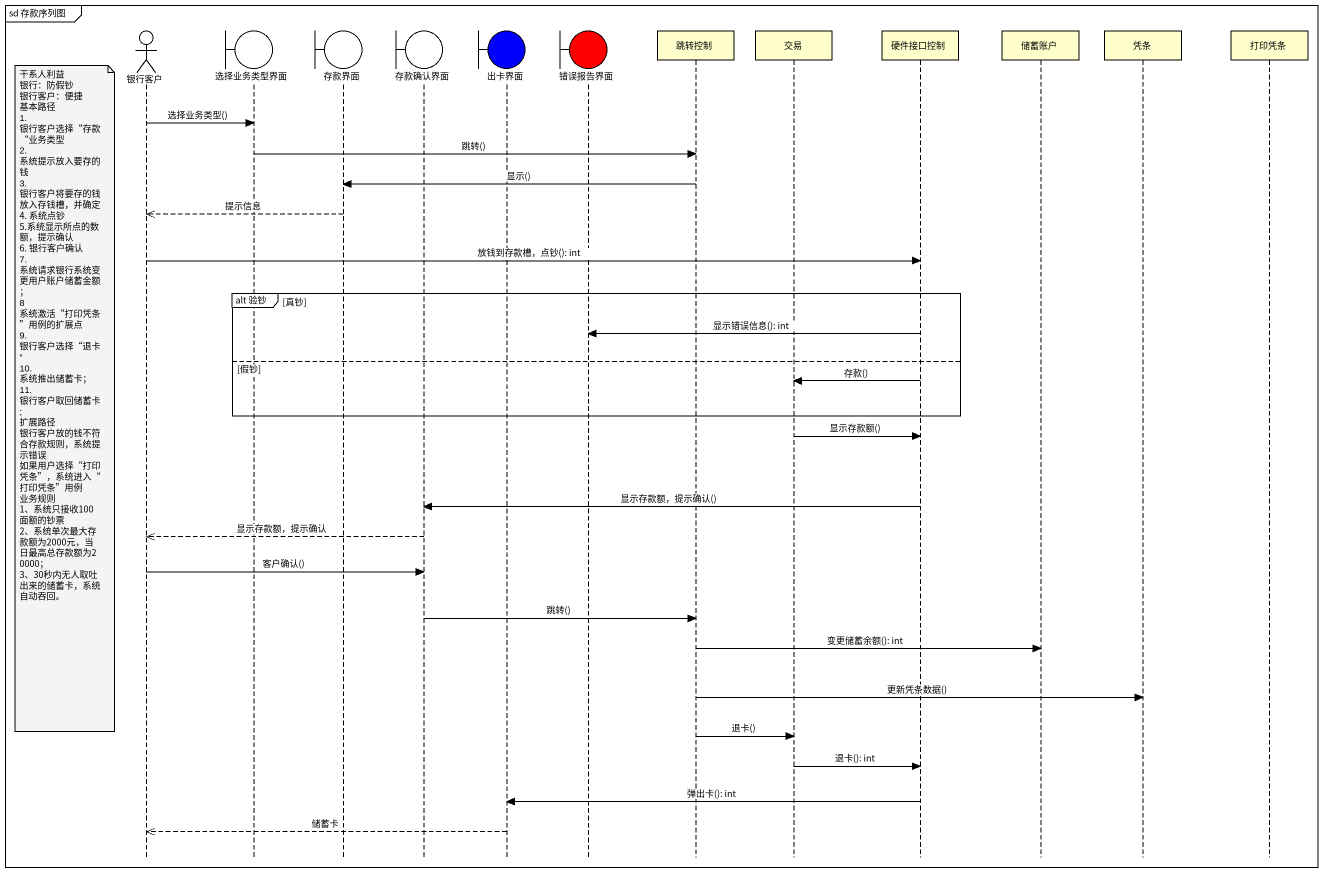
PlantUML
@startuml
mainframe sd 存款序列图
hide footbox
actor 银行客户
boundary 选择业务类型界面
boundary 存款界面
boundary 存款确认界面
boundary 出卡界面 #0000FF
boundary 错误报告界面 #FF0000
participant 跳转控制
participant 交易
participant 硬件接口控制
participant 储蓄账户
participant 凭条
participant 打印凭条

银行客户 -> 选择业务类型界面 : 选择业务类型()
选择业务类型界面 -> 跳转控制 : 跳转()
跳转控制 -> 存款界面 : 显示()
存款界面 -->> 银行客户 : 提示信息
银行客户 -> 硬件接口控制 : 放钱到存款槽，点钞(): int
group alt 验钞 [真钞]
  硬件接口控制 -> 错误报告界面 : 显示错误信息(): int
else 假钞
  硬件接口控制 -> 交易 : 存款()
  note left of 银行客户
    干系人利益
    银行：防假钞
    银行客户：便捷
    基本路径
    1. 银行客户选择“存款“业务类型
    2. 系统提示放入要存的钱
    3. 银行客户将要存的钱放入存钱槽，并确定
    4. 系统点钞
    5.系统显示所点的数额，提示确认
    6. 银行客户确认
    7. 系统请求银行系统变更用户账户储蓄金额；
    8 系统激活“打印凭条”用例的扩展点
    9. 银行客户选择“退卡”
    10. 系统推出储蓄卡；
    11. 银行客户取回储蓄卡;
    扩展路径
    银行客户放的钱不符合存款规则，系统提示错误
    如果用户选择“打印凭条”，系统进入“打印凭条”用例
    业务规则
    1、系统只接收100面额的钞票
    2、系统单次最大存款额为2000元，当日最高总存款额为20000；
    3、30秒内无人取吐出来的储蓄卡，系统自动吞回。
  end note
end
交易 -> 硬件接口控制 : 显示存款额()
硬件接口控制 -> 存款确认界面 : 显示存款额，提示确认()
存款确认界面 -->> 银行客户 : 显示存款额，提示确认
银行客户 -> 存款确认界面 : 客户确认()
存款确认界面 -> 跳转控制 : 跳转()
跳转控制 -> 储蓄账户 : 变更储蓄余额(): int
跳转控制 -> 凭条 : 更新凭条数据()
跳转控制 -> 交易 : 退卡()
交易 -> 硬件接口控制 : 退卡(): int
硬件接口控制 -> 出卡界面 : 弹出卡(): int
出卡界面 -->> 银行客户 : 储蓄卡
@enduml
